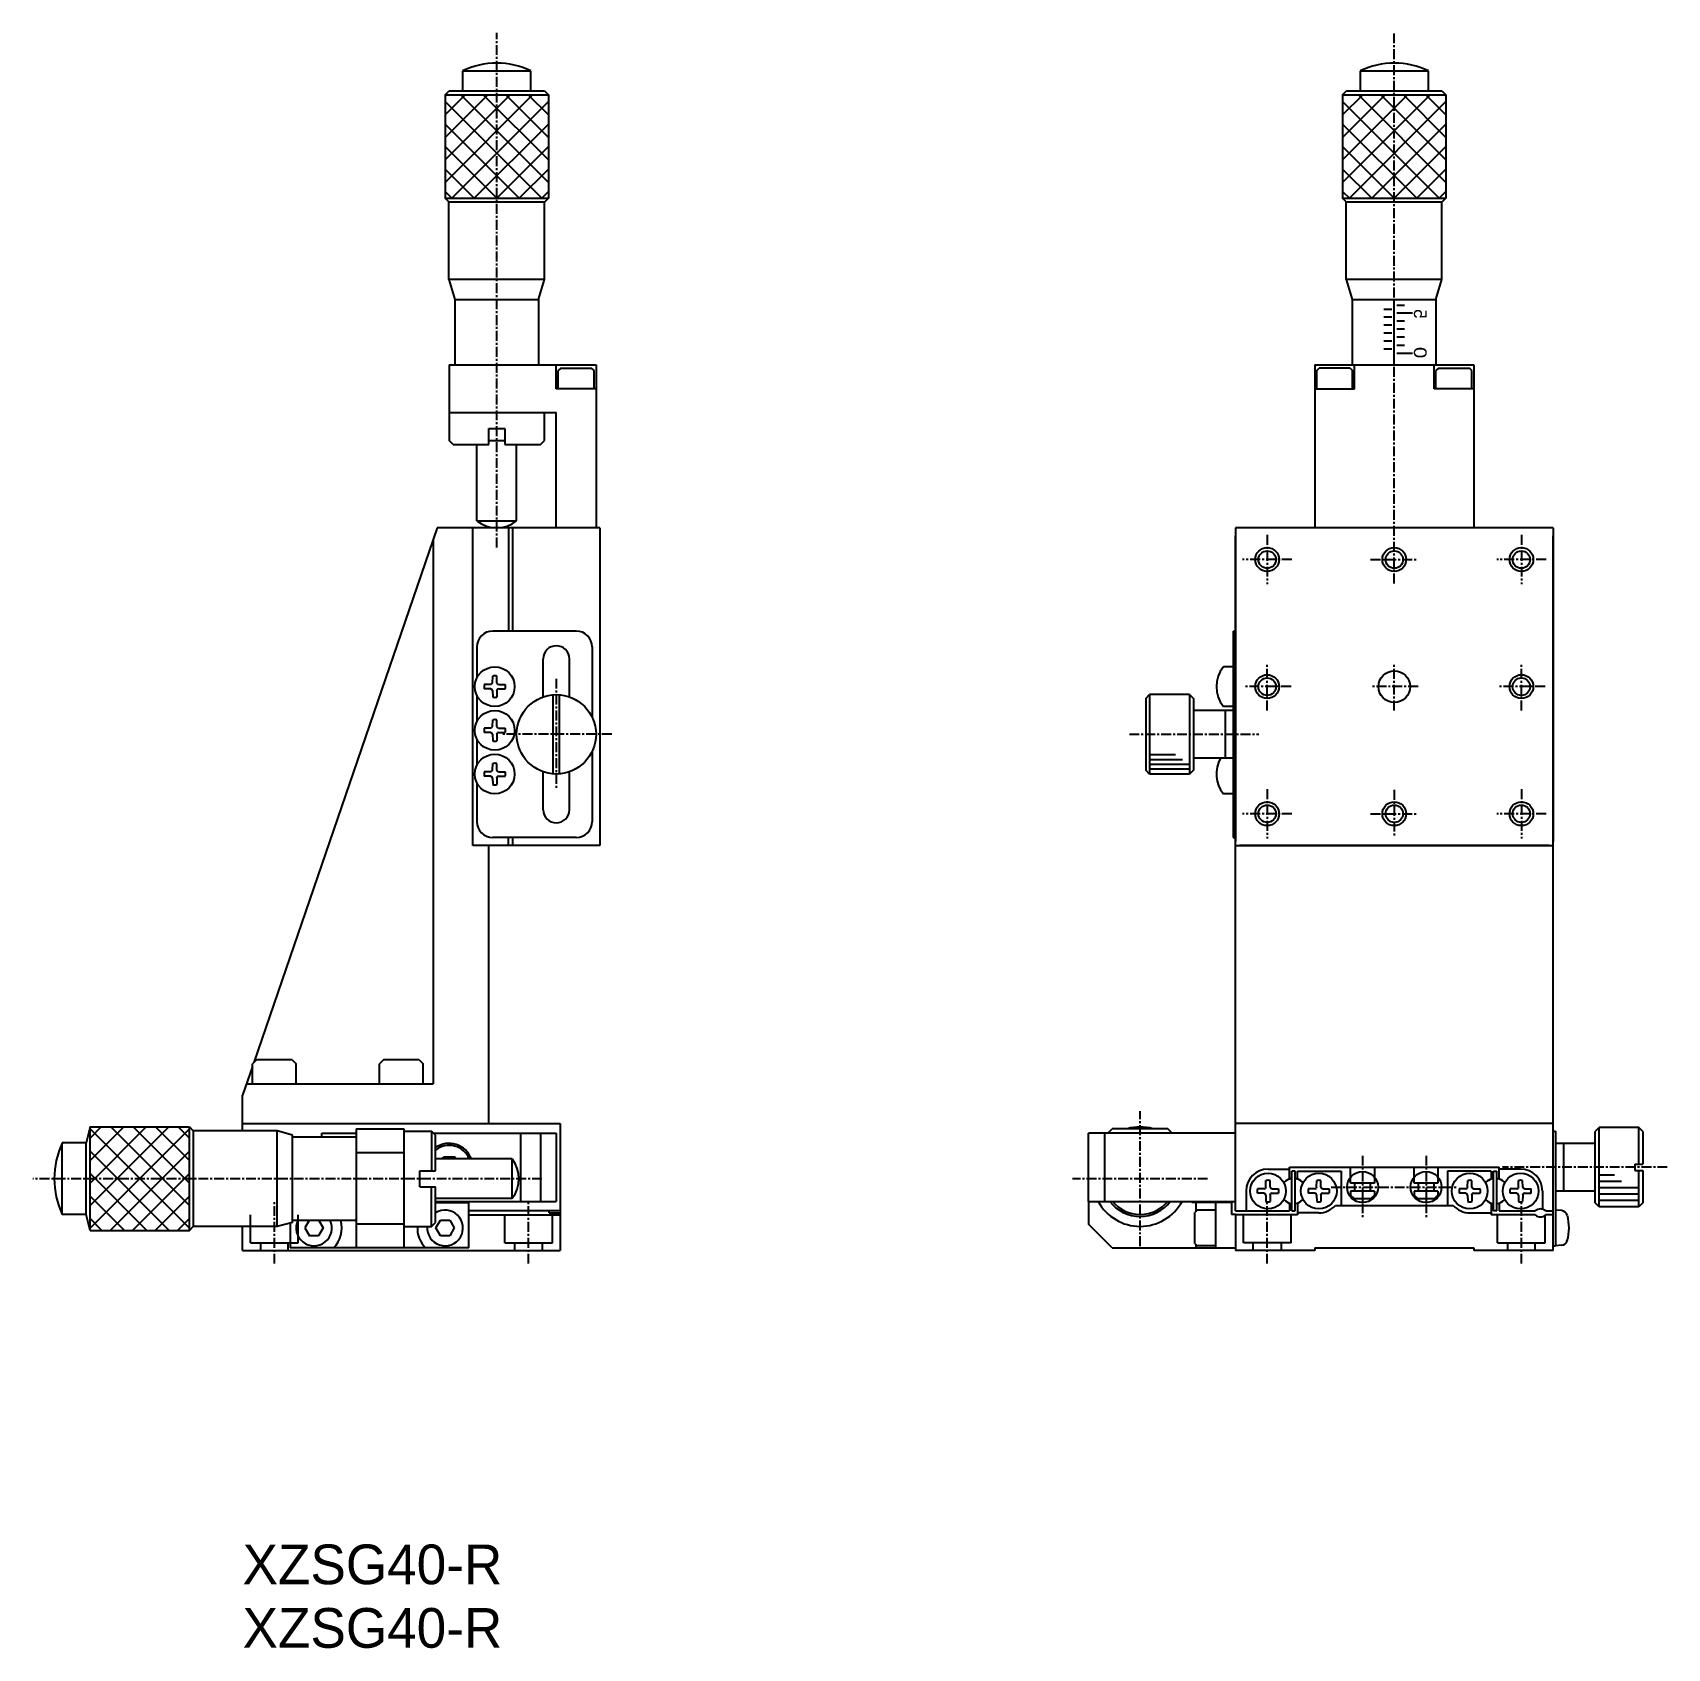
# Model space of a CAD drawing. Extents: x 95 to 301, y 55 to 259.
import ezdxf

# ---------------------------------------------------------------- set-up
doc = ezdxf.new("R2010")
doc.units = 0
doc.linetypes.add('CENTER', pattern=[2, 1.25, -0.25, 0.25, -0.25])
doc.layers.get('0').update_dxf_attribs({"linetype": 'CONTINUOUS'})
doc.layers.add('CENTER', color=1, linetype='CENTER')

msp = doc.modelspace()

# ---------------------------------------------------------------- linework, layer by layer
at = {"color": 3, "linetype": 'CONTINUOUS'}
for p, q in [((157.89, 253.74), (149.29, 253.74)), ((270.89, 253.74), (262.29, 253.74)), ((147.09, 248.21), (149.62, 250.74)), ((147.09, 245.39), (152.45, 250.74)), ((147.09, 242.56), (155.27, 250.74)), ((147.09, 239.73), (158.1, 250.74)), ((147.09, 250.74), (160.09, 250.74)), ((147.09, 249.9), (159.25, 237.74)), ((147.93, 237.74), (160.09, 249.9)), ((149.07, 250.74), (160.09, 239.73)), ((151.9, 250.74), (160.09, 242.56)), ((154.73, 250.74), (160.09, 245.39)), ((157.56, 250.74), (160.09, 248.21)), ((260.09, 248.21), (262.62, 250.74)), ((260.09, 245.39), (265.45, 250.74)), ((260.09, 242.56), (268.27, 250.74)), ((260.09, 239.73), (271.1, 250.74)), ((260.09, 250.74), (273.09, 250.74)), ((260.09, 249.9), (272.25, 237.74)), ((260.93, 237.74), (273.09, 249.9)), ((262.07, 250.74), (273.09, 239.73)), ((264.9, 250.74), (273.09, 242.56)), ((267.73, 250.74), (273.09, 245.39)), ((270.56, 250.74), (273.09, 248.21)), ((147.09, 247.07), (156.42, 237.74)), ((150.76, 237.74), (160.09, 247.07)), ((260.09, 247.07), (269.42, 237.74)), ((263.76, 237.74), (273.09, 247.07)), ((147.09, 244.24), (153.59, 237.74)), ((153.59, 237.74), (160.09, 244.24)), ((260.09, 244.24), (266.59, 237.74)), ((266.59, 237.74), (273.09, 244.24)), ((147.09, 241.41), (150.76, 237.74)), ((156.42, 237.74), (160.09, 241.41)), ((260.09, 241.41), (263.76, 237.74)), ((269.42, 237.74), (273.09, 241.41)), ((147.09, 238.59), (147.93, 237.74)), ((147.09, 237.74), (160.09, 237.74)), ((159.25, 237.74), (160.09, 238.59)), ((260.09, 238.59), (260.93, 237.74)), ((260.09, 237.74), (273.09, 237.74)), ((272.25, 237.74), (273.09, 238.59)), ((266.59, 216.74), (266.59, 224.74)), ((266.29, 223.74), (265.29, 223.74)), ((266.29, 222.74), (265.29, 222.74)), ((267.89, 224.24), (266.89, 224.24)), ((268.89, 223.24), (266.89, 223.24)), ((266.29, 221.74), (265.29, 221.74)), ((266.29, 220.74), (265.29, 220.74)), ((267.89, 222.24), (266.89, 222.24)), ((267.89, 221.24), (266.89, 221.24)), ((267.89, 220.24), (266.89, 220.24)), ((266.29, 219.74), (265.29, 219.74)), ((266.29, 218.74), (265.29, 218.74)), ((266.89, 219.24), (267.89, 219.24)), ((266.89, 218.24), (268.89, 218.24)), ((151.09, 197.12), (156.09, 197.12)), ((235.79, 175.24), (235.79, 165.24)), ((240.79, 175.24), (240.79, 165.24)), ((239.05, 167.64), (235.79, 167.64)), ((239.92, 167.04), (235.79, 167.04)), ((240.79, 166.44), (235.79, 166.44)), ((240.79, 165.84), (235.79, 165.84)), ((102.39, 107.78), (102.39, 120.81)), ((106.63, 120.81), (102.39, 116.57)), ((109.46, 120.81), (102.39, 113.74)), ((112.29, 120.81), (102.39, 110.91)), ((103.8, 120.81), (102.39, 119.4)), ((114.89, 120.58), (102.39, 108.08)), ((114.89, 108.08), (102.39, 120.58)), ((114.89, 110.91), (104.99, 120.81)), ((114.89, 113.74), (107.82, 120.81)), ((114.89, 116.57), (110.65, 120.81)), ((114.89, 119.4), (113.47, 120.81)), ((114.89, 107.78), (114.89, 120.81)), ((145.39, 120.29), (145.39, 115.29)), ((292.39, 110.74), (292.39, 120.74)), ((297.39, 116.14), (297.39, 120.74)), ((98.89, 109.79), (98.89, 118.79)), ((112.37, 107.78), (102.39, 117.75)), ((114.89, 117.75), (104.91, 107.78)), ((155.51, 116.79), (155.51, 111.79)), ((297.39, 110.74), (297.39, 115.34)), ((109.54, 107.78), (102.39, 114.93)), ((114.89, 114.93), (107.74, 107.78)), ((145.39, 108.29), (145.39, 113.29)), ((294.3, 114.74), (292.39, 114.74)), ((295.2, 113.94), (292.39, 113.94)), ((106.71, 107.78), (102.39, 112.1)), ((114.89, 112.1), (110.57, 107.78)), ((297.39, 113.14), (292.39, 113.14)), ((297.39, 112.34), (292.39, 112.34)), ((297.39, 111.54), (292.39, 111.54)), ((103.88, 107.78), (102.39, 109.27)), ((114.89, 109.27), (113.39, 107.78)), ((122.59, 106.24), (122.59, 109.74)), ((128.59, 106.24), (128.59, 109.74)), ((154.59, 106.24), (154.59, 109.74)), ((160.59, 106.24), (160.59, 109.74)), ((247.59, 106.24), (247.59, 109.74)), ((253.59, 106.24), (253.59, 109.74)), ((279.59, 106.24), (279.59, 109.74)), ((285.59, 106.24), (285.59, 109.69)), ((122.59, 106.24), (128.59, 106.24)), ((123.84, 106.24), (123.84, 105.24)), ((127.34, 105.24), (127.34, 106.24)), ((154.59, 106.24), (160.59, 106.24)), ((155.84, 106.24), (155.84, 105.24)), ((159.34, 105.24), (159.34, 106.24)), ((253.59, 106.24), (247.59, 106.24)), ((248.84, 105.24), (248.84, 106.24)), ((252.34, 106.24), (252.34, 105.24)), ((279.59, 106.24), (285.59, 106.24)), ((280.84, 106.24), (280.84, 105.24)), ((284.34, 105.24), (284.34, 106.24))]:
    msp.add_line(p, q, dxfattribs=at)
at = {"color": 7, "linetype": 'CONTINUOUS'}
for p, q in [((149.29, 253.74), (149.29, 251.24)), ((157.89, 251.24), (157.89, 253.74)), ((262.29, 253.74), (262.29, 251.24)), ((270.89, 251.24), (270.89, 253.74)), ((147.09, 250.74), (147.59, 251.24)), ((147.59, 251.24), (159.59, 251.24)), ((159.59, 251.24), (160.09, 250.74)), ((260.09, 250.74), (260.59, 251.24)), ((260.59, 251.24), (272.59, 251.24)), ((272.59, 251.24), (273.09, 250.74)), ((147.09, 250.74), (147.09, 237.74)), ((160.09, 250.74), (160.09, 237.74)), ((260.09, 250.74), (260.09, 237.74)), ((273.09, 250.74), (273.09, 237.74)), ((147.59, 237.24), (147.09, 237.74)), ((147.55, 227.49), (147.55, 237.24)), ((159.59, 237.24), (147.59, 237.24)), ((160.09, 237.74), (159.59, 237.24)), ((159.59, 227.49), (159.59, 237.24)), ((260.59, 237.24), (260.09, 237.74)), ((260.55, 227.49), (260.55, 237.24)), ((272.59, 237.24), (260.59, 237.24)), ((273.09, 237.74), (272.59, 237.24)), ((272.59, 227.49), (272.59, 237.24)), ((159.59, 227.49), (147.59, 227.49)), ((148.34, 224.99), (147.59, 227.49)), ((158.84, 224.99), (159.59, 227.49)), ((272.59, 227.49), (260.59, 227.49)), ((261.34, 224.99), (260.59, 227.49)), ((271.84, 224.99), (272.59, 227.49)), ((148.34, 224.99), (158.84, 224.99)), ((148.34, 216.74), (148.34, 224.99)), ((158.84, 224.99), (158.84, 216.74)), ((261.34, 224.99), (271.84, 224.99)), ((261.34, 216.74), (261.34, 224.99)), ((271.84, 224.99), (271.84, 216.74)), ((147.59, 216.74), (166.09, 216.74)), ((147.59, 216.74), (147.59, 207.24)), ((161.09, 213.74), (161.09, 216.74)), ((161.64, 216.34), (161.34, 216.04)), ((161.64, 216.34), (165.54, 216.34)), ((165.84, 216.04), (165.54, 216.34)), ((166.09, 216.74), (166.09, 196.24)), ((256.59, 216.74), (276.59, 216.74)), ((256.59, 216.74), (256.59, 196.24)), ((256.84, 216.04), (257.14, 216.34)), ((261.04, 216.34), (257.14, 216.34)), ((261.04, 216.34), (261.34, 216.04)), ((261.59, 213.74), (261.59, 216.74)), ((271.59, 213.74), (271.59, 216.74)), ((272.14, 216.34), (271.84, 216.04)), ((272.14, 216.34), (276.04, 216.34)), ((276.34, 216.04), (276.04, 216.34)), ((276.59, 216.74), (276.59, 196.24)), ((161.34, 213.74), (161.34, 216.04)), ((165.84, 213.74), (165.84, 216.04)), ((256.84, 213.74), (256.84, 216.04)), ((261.34, 213.74), (261.34, 216.04)), ((271.84, 213.74), (271.84, 216.04)), ((276.34, 213.74), (276.34, 216.04)), ((166.09, 213.74), (161.09, 213.74)), ((256.59, 213.74), (261.59, 213.74)), ((276.59, 213.74), (271.59, 213.74)), ((147.59, 210.74), (161.09, 210.74)), ((159.59, 207.24), (159.59, 210.74)), ((161.09, 196.24), (161.09, 210.74)), ((152.59, 206.74), (152.59, 208.74)), ((152.59, 208.74), (154.59, 208.74)), ((154.59, 208.74), (154.59, 206.74)), ((148.09, 206.74), (147.59, 207.24)), ((148.09, 206.74), (152.59, 206.74)), ((151.09, 197.12), (151.09, 206.74)), ((152.59, 207.24), (154.59, 207.24)), ((154.59, 206.74), (159.09, 206.74)), ((156.09, 197.12), (156.09, 206.74)), ((159.09, 206.74), (159.59, 207.24)), ((146.09, 196.24), (123, 128.91)), ((166.59, 196.24), (146.09, 196.24)), ((150.59, 156.24), (150.59, 196.24)), ((155.09, 196.24), (155.09, 183.24)), ((155.59, 196.24), (155.59, 183.24)), ((166.59, 196.24), (166.59, 156.24)), ((246.59, 196.24), (246.59, 156.74)), ((286.59, 196.24), (246.59, 196.24)), ((286.59, 196.24), (286.59, 156.74)), ((145.59, 194.79), (145.59, 126.24)), ((246.59, 121.24), (246.59, 195.24)), ((286.59, 121.24), (286.59, 195.24)), ((163.59, 183.24), (153.09, 183.24)), ((246.29, 183.24), (246.59, 183.24)), ((246.29, 183.24), (246.29, 157.24)), ((151.09, 181.24), (151.09, 177.33)), ((165.59, 181.24), (165.59, 172.42)), ((159.44, 174.89), (159.44, 179.74)), ((162.74, 175.03), (162.74, 179.74)), ((153.06, 176.74), (153.08, 177.57)), ((153.61, 176.74), (153.6, 177.57)), ((246.29, 178.74), (245.07, 178.74)), ((151.09, 175.15), (151.09, 171.83)), ((152.86, 176.52), (152.01, 176.5)), ((152.86, 175.97), (152.01, 175.98)), ((152.86, 176.52), (152.99, 176.58)), ((152.86, 175.97), (152.99, 175.91)), ((153.06, 176.74), (152.99, 176.58)), ((153.06, 175.74), (152.99, 175.91)), ((153.06, 175.74), (153.08, 174.92)), ((153.61, 175.74), (153.6, 174.92)), ((153.61, 176.74), (153.69, 176.58)), ((153.61, 175.74), (153.69, 175.91)), ((153.82, 176.52), (153.69, 176.58)), ((153.82, 175.97), (153.69, 175.91)), ((153.82, 176.52), (154.66, 176.5)), ((153.82, 175.97), (154.66, 175.98)), ((160.69, 165.26), (160.69, 175.23)), ((161.49, 165.26), (161.49, 175.23)), ((235.29, 174.74), (235.79, 175.24)), ((240.79, 175.24), (235.79, 175.24)), ((240.79, 175.24), (241.29, 174.74)), ((235.29, 174.74), (235.29, 165.74)), ((241.29, 174.74), (241.29, 165.74)), ((246.29, 173.24), (241.29, 173.24)), ((246.29, 173.74), (245.07, 173.74)), ((245.29, 173.24), (245.29, 167.24)), ((152.86, 171.02), (152.01, 171)), ((152.86, 171.02), (152.99, 171.08)), ((153.06, 171.24), (152.99, 171.08)), ((153.06, 171.24), (153.08, 172.07)), ((153.61, 171.24), (153.6, 172.07)), ((153.61, 171.24), (153.69, 171.08)), ((153.82, 171.02), (153.69, 171.08)), ((153.82, 171.02), (154.66, 171)), ((151.09, 169.65), (151.09, 166.33)), ((152.86, 170.47), (152.01, 170.48)), ((152.86, 170.47), (152.99, 170.41)), ((153.06, 170.24), (152.99, 170.41)), ((153.06, 170.24), (153.08, 169.42)), ((153.61, 170.24), (153.6, 169.42)), ((153.61, 170.24), (153.69, 170.41)), ((153.82, 170.47), (153.69, 170.41)), ((153.82, 170.47), (154.66, 170.48)), ((165.59, 168.06), (165.59, 159.24)), ((246.29, 167.24), (241.29, 167.24)), ((152.86, 165.52), (152.01, 165.5)), ((152.86, 164.97), (152.01, 164.98)), ((152.86, 165.52), (152.99, 165.58)), ((152.86, 164.97), (152.99, 164.91)), ((153.06, 165.74), (152.99, 165.58)), ((153.06, 164.74), (152.99, 164.91)), ((153.06, 165.74), (153.08, 166.57)), ((153.06, 164.74), (153.08, 163.92)), ((153.61, 165.74), (153.6, 166.57)), ((153.61, 164.74), (153.6, 163.92)), ((153.61, 165.74), (153.69, 165.58)), ((153.61, 164.74), (153.69, 164.91)), ((153.82, 165.52), (153.69, 165.58)), ((153.82, 164.97), (153.69, 164.91)), ((153.82, 165.52), (154.66, 165.5)), ((153.82, 164.97), (154.66, 164.98)), ((159.44, 160.74), (159.44, 165.6)), ((162.74, 160.74), (162.74, 165.46)), ((235.79, 165.24), (235.29, 165.74)), ((240.79, 165.24), (235.79, 165.24)), ((241.29, 165.74), (240.79, 165.24)), ((151.09, 164.15), (151.09, 159.24)), ((246.29, 162.74), (245.07, 162.74)), ((163.59, 157.24), (153.09, 157.24)), ((155.09, 156.24), (155.09, 157.24)), ((155.59, 157.24), (155.59, 156.24)), ((246.29, 157.24), (246.59, 157.24)), ((166.59, 156.24), (150.59, 156.24)), ((152.59, 121.24), (152.59, 156.24)), ((246.59, 156.24), (286.59, 156.24)), ((286.09, 156.24), (247.09, 156.24)), ((122.84, 128.43), (121.59, 124.79)), ((123.34, 129.24), (122.84, 128.74)), ((122.84, 126.24), (122.84, 128.74)), ((127.84, 129.24), (123.34, 129.24)), ((127.84, 129.24), (128.34, 128.74)), ((128.34, 126.24), (128.34, 128.74)), ((139.34, 129.24), (138.84, 128.74)), ((138.84, 126.24), (138.84, 128.74)), ((143.84, 129.24), (139.34, 129.24)), ((143.84, 129.24), (144.34, 128.74)), ((144.34, 126.24), (144.34, 128.74)), ((122.09, 126.24), (145.59, 126.24)), ((121.59, 121.24), (121.59, 124.79)), ((102.39, 120.81), (101.89, 118.79)), ((102.39, 120.81), (114.89, 120.81)), ((114.89, 120.81), (115.39, 120.31)), ((115.39, 120.31), (115.39, 108.28)), ((125.96, 120.31), (115.39, 120.31)), ((121.59, 121.24), (152.59, 121.24)), ((121.59, 121.24), (161.59, 121.24)), ((121.59, 120.31), (121.59, 121.24)), ((127.89, 119.79), (125.96, 120.31)), ((125.96, 108.28), (125.96, 120.28)), ((127.89, 108.79), (127.89, 119.79)), ((135.89, 119.54), (127.89, 119.54)), ((131.59, 120.04), (135.89, 120.04)), ((131.59, 119.54), (131.59, 120.04)), ((135.89, 120.59), (135.89, 105.59)), ((135.89, 120.59), (141.89, 120.59)), ((141.89, 120.59), (141.89, 105.59)), ((141.89, 120.29), (145.39, 120.29)), ((145.89, 119.79), (145.39, 120.29)), ((145.64, 120.04), (161.09, 120.04)), ((145.89, 115.29), (145.89, 119.79)), ((156.59, 120.04), (156.59, 111.44)), ((159.09, 120.04), (159.09, 111.44)), ((161.09, 120.04), (161.09, 111.44)), ((161.59, 121.24), (161.59, 105.24)), ((228.09, 111.44), (228.09, 120.04)), ((246.59, 120.04), (228.09, 120.04)), ((230.09, 120.04), (230.09, 111.44)), ((230.54, 120.04), (231.09, 120.59)), ((238.09, 120.59), (231.09, 120.59)), ((238.64, 120.04), (238.09, 120.59)), ((246.59, 110.24), (246.59, 121.24)), ((286.59, 121.24), (246.59, 121.24)), ((286.59, 121.24), (246.59, 121.24)), ((286.59, 105.24), (286.59, 121.24)), ((286.59, 120.29), (286.89, 120.29)), ((286.89, 120.29), (286.89, 105.79)), ((292.39, 120.74), (291.89, 120.24)), ((291.89, 111.24), (291.89, 120.24)), ((297.39, 120.74), (292.39, 120.74)), ((297.89, 120.24), (297.39, 120.74)), ((297.89, 120.24), (297.89, 116.14)), ((101.89, 118.79), (98.89, 118.79)), ((101.89, 109.79), (101.89, 118.79)), ((135.89, 117.59), (141.89, 117.59)), ((291.89, 118.74), (286.89, 118.74)), ((287.89, 118.74), (287.89, 112.74)), ((143.89, 113.29), (143.89, 115.29)), ((143.89, 115.29), (145.89, 115.29)), ((155.51, 116.79), (145.89, 116.79)), ((146.75, 116.79), (146.87, 116.99)), ((148.31, 116.99), (146.87, 116.99)), ((148.43, 116.79), (148.31, 116.99)), ((250.69, 115.49), (253.39, 115.49)), ((253.39, 115.74), (279.79, 115.74)), ((253.39, 114.29), (253.39, 115.74)), ((261.09, 113.74), (261.09, 115.74)), ((264.09, 115.74), (264.09, 113.74)), ((269.09, 113.74), (269.09, 115.74)), ((272.09, 115.74), (272.09, 113.74)), ((279.79, 114.29), (279.79, 115.74)), ((282.49, 115.49), (279.79, 115.49)), ((296.89, 116.14), (297.89, 116.14)), ((296.89, 116.14), (296.89, 115.34)), ((296.89, 115.34), (297.89, 115.34)), ((297.89, 115.34), (297.89, 111.24)), ((143.89, 113.29), (145.89, 113.29)), ((145.89, 108.79), (145.89, 113.29)), ((250.41, 113.24), (250.34, 113.08)), ((250.41, 113.24), (250.43, 114.07)), ((250.96, 113.24), (250.95, 114.07)), ((250.96, 113.24), (251.04, 113.08)), ((253.39, 114.29), (253.09, 114.12)), ((254.09, 115.24), (253.69, 115.24)), ((253.69, 110.24), (253.69, 115.24)), ((254.09, 110.24), (254.09, 115.24)), ((254.39, 115.24), (259.89, 115.24)), ((254.39, 114.29), (254.39, 115.24)), ((254.68, 114.12), (254.39, 114.29)), ((256.81, 113.24), (256.74, 113.08)), ((256.81, 113.24), (256.83, 114.07)), ((257.36, 113.24), (257.35, 114.07)), ((257.36, 113.24), (257.44, 113.08)), ((259.89, 115.24), (259.89, 110.94)), ((264.09, 113.74), (261.09, 113.74)), ((261.59, 113.74), (261.59, 112.74)), ((263.59, 112.74), (263.59, 113.74)), ((272.09, 113.74), (269.09, 113.74)), ((269.59, 113.74), (269.59, 112.74)), ((271.59, 112.74), (271.59, 113.74)), ((278.79, 115.24), (273.29, 115.24)), ((273.29, 115.24), (273.29, 110.94)), ((275.81, 113.24), (275.74, 113.08)), ((275.81, 113.24), (275.83, 114.07)), ((276.36, 113.24), (276.35, 114.07)), ((276.36, 113.24), (276.44, 113.08)), ((278.49, 114.12), (278.79, 114.29)), ((278.79, 115.24), (278.79, 114.29)), ((279.09, 115.24), (279.49, 115.24)), ((279.09, 110.24), (279.09, 115.24)), ((279.49, 110.24), (279.49, 115.24)), ((280.08, 114.12), (279.79, 114.29)), ((282.21, 113.24), (282.14, 113.08)), ((282.21, 113.24), (282.23, 114.07)), ((282.76, 113.24), (282.75, 114.07)), ((282.76, 113.24), (282.84, 113.08)), ((155.51, 111.79), (145.89, 111.79)), ((145.89, 111.44), (161.09, 111.44)), ((145.89, 111.29), (150.09, 111.29)), ((150.09, 105.59), (150.09, 111.29)), ((228.09, 111.44), (246.59, 111.44)), ((228.09, 111.44), (228.09, 108.59)), ((241.09, 111.44), (241.09, 111.29)), ((246.09, 111.29), (241.09, 111.29)), ((241.59, 111.29), (241.59, 110.14)), ((244.09, 111.29), (244.09, 105.59)), ((246.09, 111.29), (246.09, 109.79)), ((247.94, 112.74), (247.94, 110.24)), ((250.21, 113.02), (249.36, 113)), ((250.21, 112.47), (249.36, 112.48)), ((250.21, 113.02), (250.34, 113.08)), ((250.21, 112.47), (250.34, 112.41)), ((250.41, 112.24), (250.34, 112.41)), ((250.41, 112.24), (250.43, 111.42)), ((250.96, 112.24), (250.95, 111.42)), ((250.96, 112.24), (251.04, 112.41)), ((251.17, 113.02), (251.04, 113.08)), ((251.17, 112.47), (251.04, 112.41)), ((251.17, 113.02), (252.01, 113)), ((251.17, 112.47), (252.01, 112.48)), ((253.09, 111.36), (253.39, 111.19)), ((253.39, 111.19), (253.39, 110.24)), ((254.68, 111.36), (254.39, 111.19)), ((254.39, 111.19), (254.39, 109.74)), ((256.61, 113.02), (255.76, 113)), ((256.61, 112.47), (255.76, 112.48)), ((256.61, 113.02), (256.74, 113.08)), ((256.61, 112.47), (256.74, 112.41)), ((256.81, 112.24), (256.74, 112.41)), ((256.81, 112.24), (256.83, 111.42)), ((257.36, 112.24), (257.35, 111.42)), ((257.36, 112.24), (257.44, 112.41)), ((257.57, 113.02), (257.44, 113.08)), ((257.57, 112.47), (257.44, 112.41)), ((257.57, 113.02), (258.41, 113)), ((257.57, 112.47), (258.41, 112.48)), ((264.09, 112.74), (261.09, 112.74)), ((261.09, 112.74), (261.09, 112.24)), ((261.59, 111.74), (261.09, 112.24)), ((263.59, 111.74), (261.59, 111.74)), ((263.59, 111.74), (264.09, 112.24)), ((264.09, 112.74), (264.09, 112.24)), ((272.09, 112.74), (269.09, 112.74)), ((269.09, 112.74), (269.09, 112.24)), ((269.59, 111.74), (269.09, 112.24)), ((271.59, 111.74), (269.59, 111.74)), ((271.59, 111.74), (272.09, 112.24)), ((272.09, 112.74), (272.09, 112.24)), ((275.61, 113.02), (274.76, 113)), ((275.61, 112.47), (274.76, 112.48)), ((275.61, 113.02), (275.74, 113.08)), ((275.61, 112.47), (275.74, 112.41)), ((275.81, 112.24), (275.74, 112.41)), ((275.81, 112.24), (275.83, 111.42)), ((276.36, 112.24), (276.35, 111.42)), ((276.36, 112.24), (276.44, 112.41)), ((276.57, 113.02), (276.44, 113.08)), ((276.57, 112.47), (276.44, 112.41)), ((276.57, 113.02), (277.41, 113)), ((276.57, 112.47), (277.41, 112.48)), ((278.49, 111.36), (278.79, 111.19)), ((278.79, 111.19), (278.79, 109.74)), ((280.08, 111.36), (279.79, 111.19)), ((279.79, 111.19), (279.79, 110.24)), ((282.01, 113.02), (281.16, 113)), ((282.01, 112.47), (281.16, 112.48)), ((282.01, 113.02), (282.14, 113.08)), ((282.01, 112.47), (282.14, 112.41)), ((282.21, 112.24), (282.14, 112.41)), ((282.21, 112.24), (282.23, 111.42)), ((282.76, 112.24), (282.75, 111.42)), ((282.76, 112.24), (282.84, 112.41)), ((282.97, 113.02), (282.84, 113.08)), ((282.97, 112.47), (282.84, 112.41)), ((282.97, 113.02), (283.81, 113)), ((282.97, 112.47), (283.81, 112.48)), ((285.24, 112.74), (285.24, 110.46)), ((291.89, 112.74), (286.89, 112.74)), ((292.39, 110.74), (291.89, 111.24)), ((297.89, 111.24), (297.39, 110.74)), ((101.89, 109.79), (98.89, 109.79)), ((102.39, 107.78), (101.89, 109.79)), ((129.98, 109.04), (130.01, 109.09)), ((131.19, 109.04), (131.17, 109.09)), ((145.93, 108.09), (146.51, 109.09)), ((146.51, 109.09), (147.67, 109.09)), ((147.67, 109.09), (148.24, 108.09)), ((161.59, 110.24), (150.09, 110.24)), ((150.09, 109.74), (161.59, 109.74)), ((160.19, 109.99), (160.19, 110.24)), ((160.19, 109.99), (161.59, 109.99)), ((241.79, 110.34), (241.49, 110.04)), ((241.49, 106.14), (241.49, 110.04)), ((244.09, 110.34), (241.79, 110.34)), ((244.09, 110.34), (244.09, 105.84)), ((246.59, 109.79), (246.09, 109.79)), ((246.59, 110.24), (253.39, 110.24)), ((246.59, 109.74), (246.59, 105.24)), ((254.39, 109.74), (246.59, 109.74)), ((253.69, 110.24), (254.09, 110.24)), ((257.09, 109.99), (254.39, 109.99)), ((259.17, 110.94), (274.01, 110.94)), ((276.09, 109.99), (278.79, 109.99)), ((284.33, 109.74), (278.79, 109.74)), ((279.49, 110.24), (279.09, 110.24)), ((279.79, 110.24), (284.33, 110.24)), ((285.65, 110.24), (286.59, 110.24)), ((286.59, 109.74), (285.65, 109.74)), ((287.67, 110.27), (286.89, 110.34)), ((297.39, 110.74), (292.39, 110.74)), ((102.39, 107.78), (114.89, 107.78)), ((114.89, 107.78), (115.39, 108.28)), ((125.96, 108.28), (115.39, 108.28)), ((121.59, 105.24), (121.59, 108.28)), ((127.89, 108.79), (125.96, 108.28)), ((127.59, 108.71), (127.59, 105.59)), ((135.89, 109.04), (127.89, 109.04)), ((129.98, 109.04), (129.43, 108.09)), ((129.43, 108.09), (130.01, 107.09)), ((131.17, 107.09), (130.01, 107.09)), ((131.74, 108.09), (131.17, 107.09)), ((131.19, 109.04), (131.74, 108.09)), ((141.89, 108.59), (135.89, 108.59)), ((141.89, 108.29), (145.39, 108.29)), ((145.39, 108.29), (145.89, 108.79)), ((146.51, 107.09), (145.93, 108.09)), ((147.67, 107.09), (146.51, 107.09)), ((148.24, 108.09), (147.67, 107.09)), ((231.09, 105.59), (228.09, 108.59)), ((121.59, 105.24), (161.59, 105.24)), ((150.09, 105.59), (127.59, 105.59)), ((231.09, 105.59), (246.59, 105.59)), ((241.49, 106.14), (241.79, 105.84)), ((241.59, 106.04), (241.59, 105.59)), ((244.09, 105.84), (241.79, 105.84)), ((256.59, 105.24), (246.59, 105.24)), ((256.59, 105.59), (276.59, 105.59)), ((256.59, 105.59), (256.59, 105.24)), ((276.59, 105.59), (276.59, 105.24)), ((286.59, 105.24), (276.59, 105.24)), ((286.89, 105.79), (286.59, 105.79)), ((287.67, 105.91), (286.89, 105.84))]:
    msp.add_line(p, q, dxfattribs=at)
at = {"color": 3, "linetype": 'CONTINUOUS'}
for centre, radius in [((250.59, 192.24), 1.5), ((266.59, 192.24), 1.5), ((282.59, 192.24), 1.5), ((250.59, 176.24), 1.5), ((282.59, 176.24), 1.5), ((250.59, 160.24), 1.5), ((266.59, 160.24), 1.5), ((282.59, 160.24), 1.5), ((262.59, 113.24), 1.95), ((270.59, 113.24), 1.95)]:
    msp.add_circle(centre, radius, dxfattribs=at)
at = {"color": 7, "linetype": 'CONTINUOUS'}
for centre, radius in [((250.59, 192.24), 1.1), ((266.59, 192.24), 1.1), ((282.59, 192.24), 1.1), ((153.34, 176.24), 2.5), ((250.59, 176.24), 1.1), ((266.59, 176.24), 2), ((282.59, 176.24), 1.1), ((161.09, 170.24), 5), ((153.34, 170.74), 2.5), ((153.34, 165.24), 2.5), ((250.59, 160.24), 1.1), ((266.59, 160.24), 1.1), ((282.59, 160.24), 1.1), ((250.69, 112.74), 2.25), ((257.09, 112.74), 2.25), ((276.09, 112.74), 2.25), ((282.49, 112.74), 2.25)]:
    msp.add_circle(centre, radius, dxfattribs=at)
for centre, radius, start, end in [((153.59, 245), 9.75, 63.8162, 116.1838), ((266.59, 245), 9.75, 63.8162, 116.1838), ((153.59, 200.24), 4, 231.3178, 308.6822), ((153.09, 181.24), 2, 90, 180), ((163.59, 181.24), 2, 0, 90), ((161.09, 179.74), 1.65, 0, 180), ((153.34, 176.24), 1.35, 78.8959, 101.1041), ((248.19, 176.24), 4, 141.3178, 218.6822), ((153.34, 176.24), 1.35, 168.8959, 191.1041), ((153.34, 176.24), 1.35, 348.8959, 11.1041), ((153.34, 176.24), 1.35, 258.8959, 281.1041), ((153.34, 170.74), 1.35, 168.8959, 191.1041), ((153.34, 170.74), 1.35, 78.8959, 101.1041), ((153.34, 170.74), 1.35, 348.8959, 11.1041), ((153.34, 170.74), 1.35, 258.8959, 281.1041), ((248.19, 165.24), 4, 150, 218.6822), ((153.34, 165.24), 1.35, 168.8959, 191.1041), ((153.34, 165.24), 1.35, 78.8959, 101.1041), ((153.34, 165.24), 1.35, 348.8959, 11.1041), ((153.34, 165.24), 1.35, 258.8959, 281.1041), ((161.09, 160.74), 1.65, 180, 0), ((153.09, 159.24), 2, 180, 270), ((163.59, 159.24), 2, 270, 0), ((234.59, 114.29), 6.5, 75.75, 104.25), ((108.51, 114.29), 10.62, 154.9423, 205.0577), ((147.59, 115.74), 3, 20.4873, 124.5181), ((147.59, 115.74), 2.75, 22.4463, 128.1835), ((152.39, 114.29), 4, 321.2775, 38.6822), ((250.69, 112.74), 2.75, 90, 180), ((282.49, 112.74), 2.75, 0, 90), ((250.69, 112.74), 1.35, 78.8959, 101.1041), ((253.89, 112.74), 1.59, 97.2376, 139.2569), ((254, 112.63), 1.75, 121.3783, 138.8581), ((253.89, 112.74), 1.59, 40.7431, 82.7624), ((253.77, 112.63), 1.75, 41.1419, 58.6217), ((257.09, 112.74), 1.35, 78.8959, 101.1041), ((276.09, 112.74), 1.35, 78.8959, 101.1041), ((279.29, 112.74), 1.59, 97.2376, 139.2569), ((279.4, 112.63), 1.75, 121.3783, 138.8581), ((279.29, 112.74), 1.59, 40.7431, 82.7624), ((279.17, 112.63), 1.75, 41.1419, 58.6217), ((282.49, 112.74), 1.35, 78.8959, 101.1041), ((234.59, 114.29), 6, 208.3593, 331.6407), ((234.59, 114.29), 4.5, 219.2965, 320.7035), ((250.69, 112.74), 1.35, 168.8959, 191.1041), ((250.69, 112.74), 1.35, 258.8959, 281.1041), ((250.69, 112.74), 1.35, 348.8959, 11.1041), ((254, 112.86), 1.75, 221.1419, 238.6217), ((253.89, 112.74), 1.59, 220.7431, 262.7624), ((253.89, 112.74), 1.59, 277.2376, 319.2569), ((253.77, 112.86), 1.75, 301.3783, 318.8581), ((257.09, 112.74), 1.35, 168.8959, 191.1041), ((257.09, 112.74), 1.35, 258.8959, 281.1041), ((257.09, 112.74), 1.35, 348.8959, 11.1041), ((276.09, 112.74), 1.35, 168.8959, 191.1041), ((276.09, 112.74), 1.35, 258.8959, 281.1041), ((276.09, 112.74), 1.35, 348.8959, 11.1041), ((279.4, 112.86), 1.75, 221.1419, 238.6217), ((279.29, 112.74), 1.59, 220.7431, 262.7624), ((279.29, 112.74), 1.59, 277.2376, 319.2569), ((279.17, 112.86), 1.75, 301.3783, 318.8581), ((282.49, 112.74), 1.35, 168.8959, 191.1041), ((282.49, 112.74), 1.35, 258.8959, 281.1041), ((282.49, 112.74), 1.35, 348.8959, 11.1041), ((147.09, 108.09), 2.25, 174.9003, 122.231), ((257.09, 112.74), 2.75, 270, 319.1148), ((276.09, 112.74), 2.75, 220.8852, 270), ((284.99, 109.49), 1, 48.5904, 131.4096), ((284.99, 110.49), 1, 228.5904, 311.4096), ((287.6, 109.48), 0.8, 15.4427, 85), ((282.59, 108.09), 6, 344.5573, 15.2816), ((130.59, 108.09), 2.25, 155.025, 24.975), ((130.59, 108.09), 3.5, 314.4153, 15.7493), ((147.09, 108.09), 3.5, 176.7242, 225.5847), ((287.6, 106.71), 0.8, 275, 344.5573)]:
    msp.add_arc(centre, radius, start, end, dxfattribs=at)
at = {"color": 3, "linetype": 'CONTINUOUS'}
msp.add_arc((234.59, 114.29), 4.75, 216.8699, 323.1301, dxfattribs=at)
at = {"layer": 'CENTER', "color": 1, "linetype": 'CENTER'}
for p, q in [((153.59, 193.77), (153.59, 258.57)), ((266.59, 189.24), (266.59, 258.57)), ((250.59, 195.34), (250.59, 189.14)), ((282.59, 195.34), (282.59, 189.14)), ((253.69, 192.24), (247.49, 192.24)), ((263.59, 192.24), (269.59, 192.24)), ((285.69, 192.24), (279.49, 192.24)), ((250.59, 173.24), (250.59, 179.24)), ((266.59, 173.24), (266.59, 179.24)), ((282.59, 173.24), (282.59, 179.24)), ((161.09, 177.24), (161.09, 163.24)), ((253.59, 176.24), (247.59, 176.24)), ((269.59, 176.24), (263.59, 176.24)), ((285.59, 176.24), (279.59, 176.24)), ((168.09, 170.24), (154.09, 170.24)), ((233.24, 170.24), (249.53, 170.24)), ((250.59, 163.34), (250.59, 157.14)), ((266.59, 163.24), (266.59, 157.24)), ((282.59, 163.34), (282.59, 157.14)), ((253.69, 160.24), (247.49, 160.24)), ((263.59, 160.24), (269.59, 160.24)), ((285.69, 160.24), (279.49, 160.24)), ((234.59, 105.79), (234.59, 122.79)), ((262.59, 117.19), (262.59, 109.29)), ((270.59, 117.19), (270.59, 109.29)), ((300.96, 115.74), (280.23, 115.74)), ((159.28, 114.29), (95.17, 114.29)), ((243.09, 114.29), (226.09, 114.29)), ((258.64, 113.24), (266.54, 113.24)), ((266.64, 113.24), (274.54, 113.24)), ((125.59, 103.6), (125.59, 111.54)), ((157.59, 103.6), (157.59, 111.54)), ((250.59, 103.6), (250.59, 111.54)), ((282.59, 103.6), (282.59, 111.54))]:
    msp.add_line(p, q, dxfattribs=at)

# ---------------------------------------------------------------- texts
at = {"color": 3, "linetype": 'CONTINUOUS', "text_generation_flag": 2}
msp.add_text('5', height=1.6, rotation=270, dxfattribs=at).set_placement((269.06, 222.58))
at = {"color": 3, "linetype": 'CONTINUOUS', "text_generation_flag": 2, "width": 1.2}
msp.add_text('0', height=1.6, rotation=270, dxfattribs=at).set_placement((269.06, 217.58))
at = {"color": 7, "linetype": 'CONTINUOUS'}
for p in [(121.59, 63.24), (121.59, 55.24)]:
    msp.add_text('XZSG40-R', height=5, dxfattribs=at).set_placement(p)

doc.saveas('drawing.dxf')
